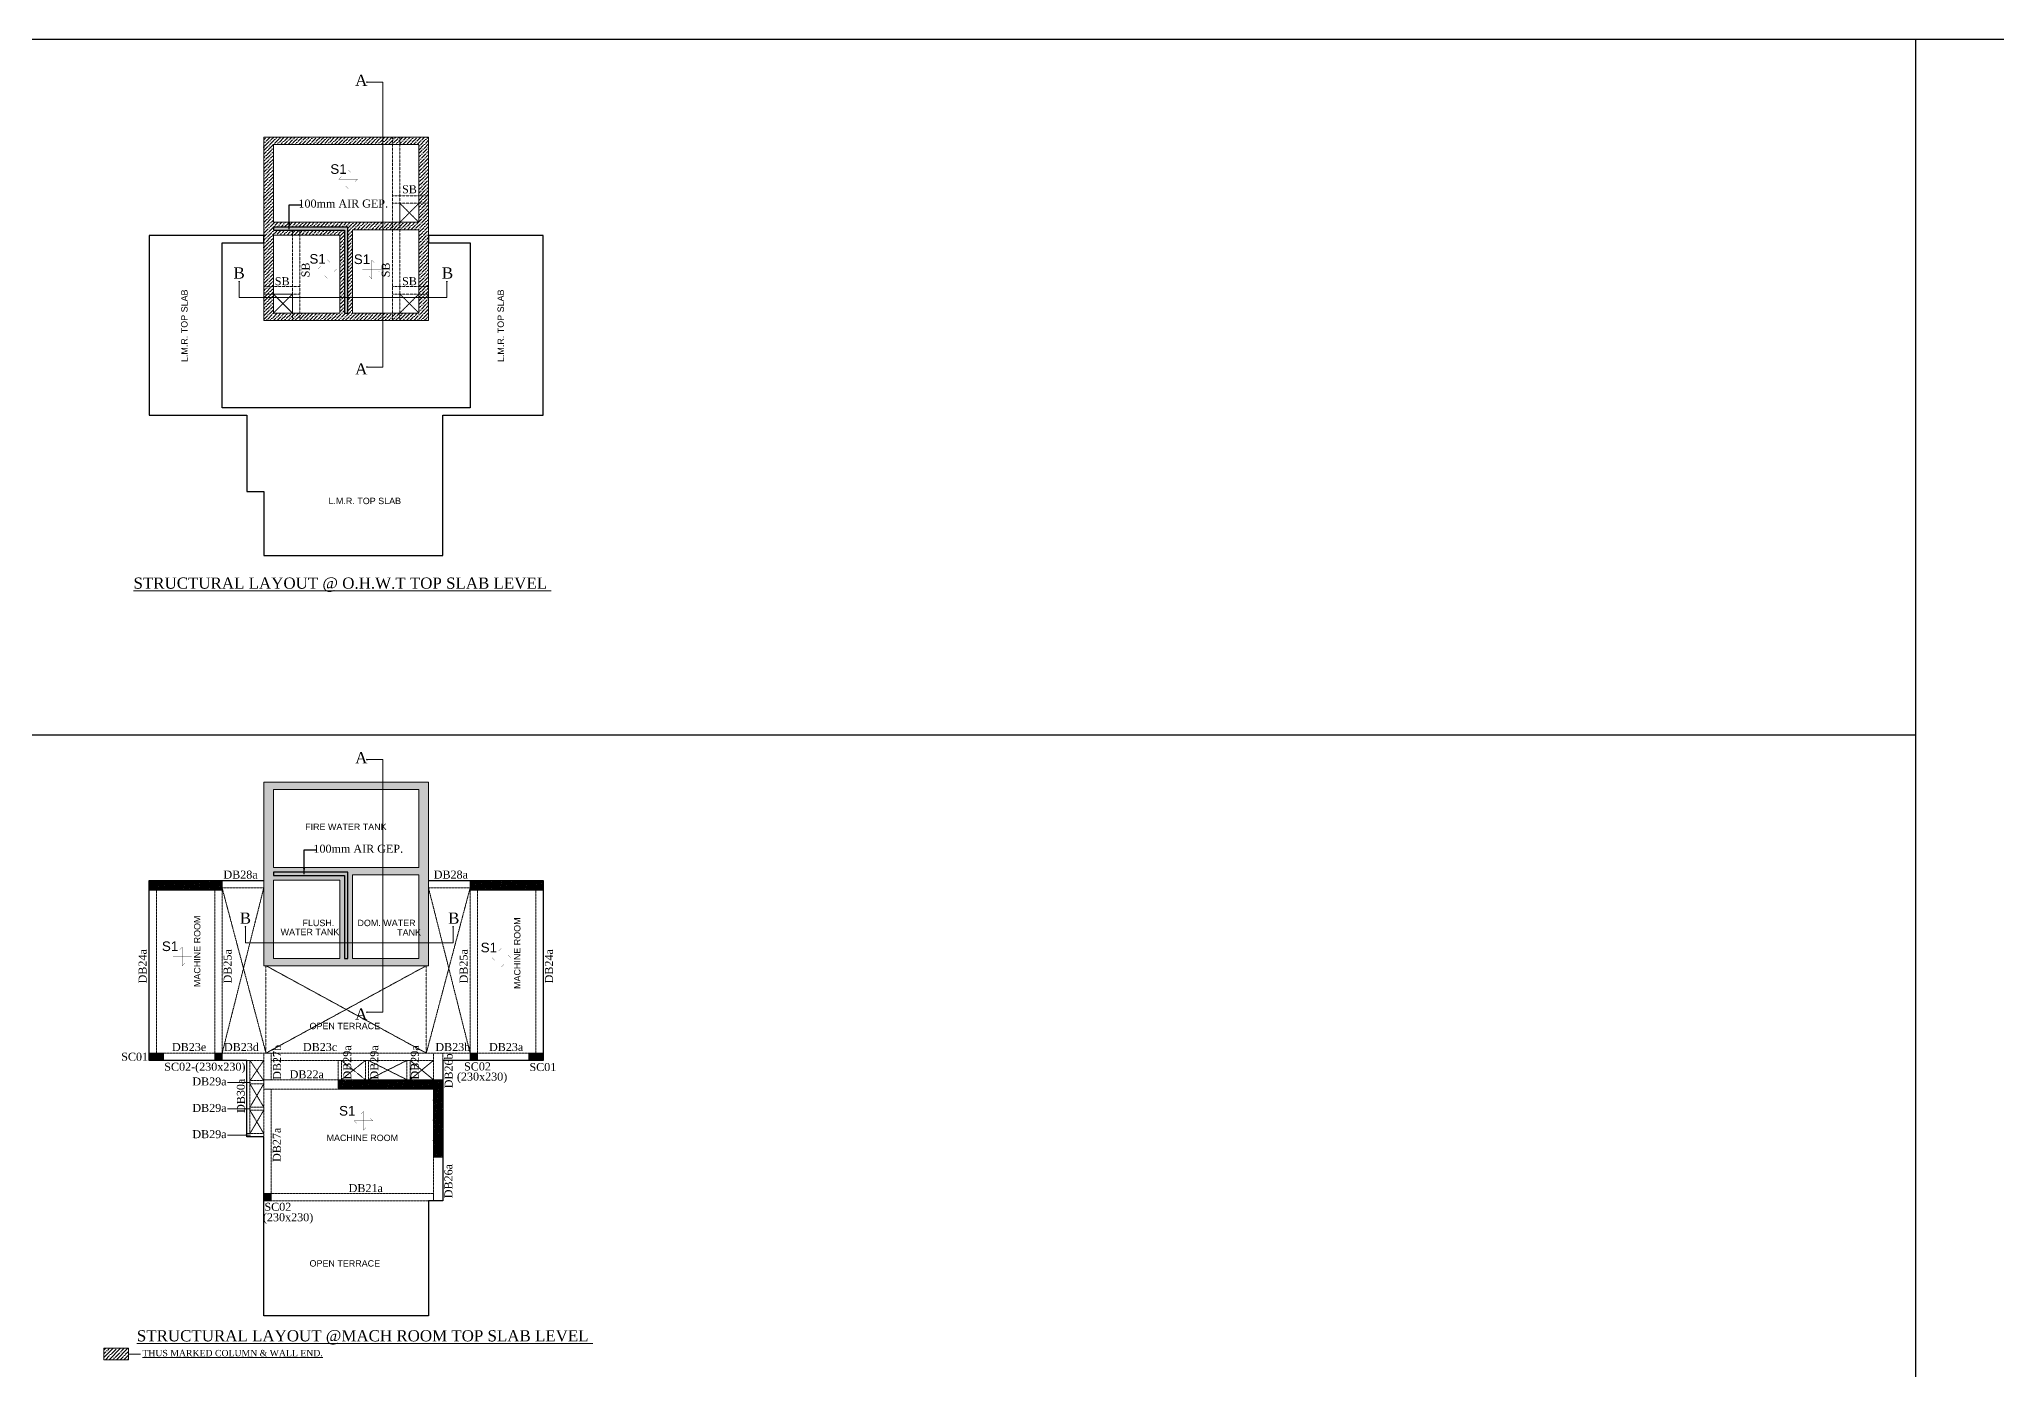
# Model space of a CAD drawing. Header units: millimetres. Extents: x 9787089 to 10042845, y -7706546 to -7623003.
# Drawn here: x 9848265 to 9909441, y -7664582 to -7623003 of the extents above; entities that cross this region are included whole.
import ezdxf
from ezdxf.enums import TextEntityAlignment as Align

# ---------------------------------------------------------------- set-up
doc = ezdxf.new("R2010")
doc.units = ezdxf.units.MM
doc.header["$LTSCALE"] = 10
doc.linetypes.add('( Hidden )', pattern=[0.375, 0.25, -0.125])
doc.linetypes.add('HIDDEN', pattern=[0.375, 0.25, -0.125])
for name, color, linetype, lineweight in [('PROJECTION', 8, 'Continuous', 15), ('S-B-100X450', 41, 'HIDDEN', 0), ('S-B-230X450', 132, 'HIDDEN', 0), ('S-B-300X450', 63, 'HIDDEN', 0), ('S-B-SB', 3, 'HIDDEN', 0), ('S-COLUMN_H', 250, 'Continuous', 0), ('S-CUT OUT LINE', 9, 'Continuous', 0), ('S-SECTION MARK', 7, 'Continuous', 0), ('S-STEEL SLAB', 6, 'Continuous', 0), ('S-TEXT', 7, 'Continuous', 0), ('S-TEXT B', 7, 'Continuous', 0), ('S-TEXT TITLE', 1, 'Continuous', 0), ('SLAB NO', 30, 'Continuous', 0)]:
    doc.layers.add(name, color=color, linetype=linetype, lineweight=lineweight)
doc.layers.add('S-COLUMN & WALL', color=7, linetype='Continuous', lineweight=18, true_color=0xfa321e)
doc.styles.add('135', font='arial.ttf', dxfattribs={"width": 0.8, "height": 135})
doc.styles.add('dim', font='arial.ttf')
doc.styles.get("Standard").update_dxf_attribs({"font": 'arial.ttf'})
doc.styles.add('TEXT', font='times.ttf')
doc.dimstyles.new('75', dxfattribs={"dimtxt": 135, "dimasz": 90, "dimexe": 0.1, "dimexo": 0.03, "dimgap": 0.09, "dimtad": 1, "dimdec": 0, "dimzin": 0, "dimdsep": 46, "dimtxsty": '135', "dimblk": 'ARCHTICK', "dimcen": 0.09, "dimclrd": 256, "dimclre": 256, "dimclrt": 256, "dimadec": 0, "dimazin": 0, "dimtfac": 1, "dimtdec": 0, "dimtofl": 0, "dimtmove": 1, "dimatfit": 3, "dimldrblk": 'DOTSMALL', "dimfxl": 1, "dimtolj": 1, "dimtzin": 0, "dimlwd": -1, "dimlwe": -1, "dimarcsym": 0})
doc.dimstyles.new('SETU', dxfattribs={"dimtxt": 200, "dimasz": 200, "dimexe": 100, "dimexo": 100, "dimgap": 35, "dimtad": 1, "dimdec": 0, "dimzin": 0, "dimdsep": 46, "dimtxsty": 'Standard', "dimblk": 'OBLIQUE', "dimcen": 0.09, "dimdle": 100, "dimclrd": 256, "dimclre": 256, "dimclrt": 256, "dimadec": 1, "dimazin": 0, "dimtfac": 1, "dimtdec": 0, "dimtix": 1, "dimtofl": 0, "dimtmove": 2, "dimatfit": 0, "dimfxl": 1, "dimtolj": 1, "dimtzin": 0, "dimlwd": -1, "dimlwe": -1, "dimarcsym": 0})
pattern_1 = [(45, (0, 27314.41), (16.83798023, 61.73926083), [79.375, -15.875, 0, -15.875])]

# ---------------------------------------------------------------- blocks, each defined once
blk = doc.blocks.new('_ArchTick')
at = {"color": 0, "linetype": 'ByBlock', "const_width": 0.15}
blk.add_lwpolyline([(-0.5, -0.5), (0.5, 0.5)], dxfattribs=at)
blk = doc.blocks.new('_Oblique')
at = {"color": 0, "linetype": 'ByBlock', "lineweight": -2}
blk.add_line((-0.5, -0.5), (0.5, 0.5), dxfattribs=at)
blk = doc.blocks.new('SLAB')
at = {"layer": 'S-STEEL SLAB', "const_width": 5}
blk.add_lwpolyline([(60, -117), (0, -177), (0, 255), (-60, 195)], dxfattribs=at)

msp = doc.modelspace()

# ---------------------------------------------------------------- hatches: boundary and pattern name
at = {"ltscale": 0.1, "true_color": 0x00ffff}
h = msp.add_hatch(dxfattribs=at)
h.set_pattern_fill('ANGLE', color=4, scale=5, angle=45)
h.set_pattern_definition([(45, (22996.904, 34765.57), (-24.69570433, 24.69570433), [25.4, -9.525]), (135, (22996.904, 34765.57), (-24.69570433, -24.69570433), [25.4, -9.525])])
h.paths.add_polyline_path([(9855583.2, -7628876.3), (9855583.2, -7628976.3), (9857808.2, -7628976.3), (9857808.2, -7631566.3), (9857908.2, -7631566.3), (9857908.2, -7628876.3)])
h = msp.add_hatch(dxfattribs=at)
h.set_pattern_fill('ANGLE', color=4, scale=5, angle=45)
h.set_pattern_definition([(45, (0, 14606.515), (-24.69570433, 24.69570433), [25.4, -9.525]), (135, (0, 14606.515), (-24.69570433, -24.69570433), [25.4, -9.525])])
h.paths.add_polyline_path([(9855583.2, -7649035.3), (9855583.2, -7649135.3), (9857808.2, -7649135.3), (9857808.2, -7651725.3), (9857908.2, -7651725.3), (9857908.2, -7649035.3)])
at = {"layer": 'PROJECTION', "ltscale": 25}
h = msp.add_hatch(dxfattribs=at)
h.set_pattern_fill('ANSI35', color=8, scale=650)
h.set_pattern_definition([(45, (9795601.35, -7586745.78), (-114.90485, 114.90485), []), (45, (9795716.26, -7586745.78), (-114.90485, 114.90485), [203.125, -40.625, 0, -40.625])])
h.paths.add_polyline_path([(9850290.4, -7663909.1), (9851055.3, -7663909.1), (9851055.3, -7664268.3), (9850290.4, -7664268.3)])
at = {"layer": 'S-COLUMN & WALL', "lineweight": 0, "true_color": 0x4dffa6}
h = msp.add_hatch(dxfattribs=at)
h.set_pattern_fill('ANSI36', color=101, scale=25)
h.set_pattern_definition([(45, (0, 34892.95), (42.09495057, 154.3481521), [198.4375, -39.6875, 0, -39.6875])])
h.paths.add_polyline_path([(9860433.2, -7631796.3), (9855283.2, -7631796.3), (9855283.2, -7626063), (9860433.2, -7626063)])
h.paths.add_polyline_path([(9855583.2, -7628726.3), (9860133.2, -7628726.3), (9860133.2, -7626293), (9855583.2, -7626293)], flags=16)
h.paths.add_polyline_path([(9855583.2, -7628976.3), (9857808.2, -7628976.3), (9857808.2, -7631566.3), (9857908.2, -7631566.3), (9857908.2, -7628876.3), (9855583.2, -7628876.3)], flags=16)
h.paths.add_polyline_path([(9857658.2, -7631566.3), (9855583.2, -7631566.3), (9855583.2, -7629126.3), (9857658.2, -7629126.3)], flags=16)
h.paths.add_polyline_path([(9858058.2, -7628956.3), (9860133.2, -7628956.3), (9860133.2, -7631566.3), (9858058.2, -7631566.3)], flags=16)
h = msp.add_hatch(dxfattribs=at)
h.set_pattern_fill('AR-CONC', color=101, scale=0.5)
h.set_pattern_definition([(50, (11818.47, 19985.22), (91.0923345, -7.96954277), [9.525, -104.775]), (355, (11818.47, 19985.22), (-17.6217107, 95.5284226), [7.62, -83.8202921]), (100.4514447, (11826.06, 19984.56), (73.47062355, 87.55887596), [8.0950044, -89.0451223]), (46.1842, (11818.47, 20010.62), (135.5395204, -21.021164), [14.2875, -157.1625]), (96.6355576, (11829.76, 20008.87), (118.702067, 123.7130623), [12.1425116, -133.5678041]), (351.1841512, (11818.47, 20010.62), (118.702067, 123.7130623), [11.4299835, -125.729866]), (21, (11831.17, 20004.27), (75.80719563, -51.1325991), [9.525, -104.775]), (326, (11831.17, 20004.27), (30.9010142, 92.09398306), [7.62, -83.82]), (71.451445, (11837.484, 20000.01), (106.70820964, 40.96138444), [8.0950044, -89.0449688]), (37.5, (11818.467, 19985.222), (1.544301625, 42.27751944), [0, -82.804, 0, -85.09, 0, -84.1375]), (7.5, (11818.467, 19985.222), (33.40983126, 50.09028741), [0, -48.514, 0, -80.899, 0, -32.0675]), (327.5, (11790.146, 19985.222), (67.79529758, -2.864372), [0, -31.75, 0, -99.06, 0, -131.445]), (317.5, (11777.446, 19985.22), (74.0645907, 12.71324552), [0, -41.275, 0, -65.786, 0, -93.345])])
h.paths.add_polyline_path([(9860433.2, -7651955.3), (9855283.2, -7651955.3), (9855283.2, -7646222.1), (9860433.2, -7646222.1)])
h.paths.add_polyline_path([(9855583.2, -7648885.3), (9860133.2, -7648885.3), (9860133.2, -7646452.1), (9855583.2, -7646452.1)], flags=16)
h.paths.add_polyline_path([(9855583.2, -7649135.3), (9857808.2, -7649135.3), (9857808.2, -7651725.3), (9857908.2, -7651725.3), (9857908.2, -7649035.3), (9855583.2, -7649035.3)], flags=16)
h.paths.add_polyline_path([(9857658.2, -7651725.3), (9855583.2, -7651725.3), (9855583.2, -7649285.3), (9857658.2, -7649285.3)], flags=16)
h.paths.add_polyline_path([(9858058.2, -7649115.3), (9860133.2, -7649115.3), (9860133.2, -7651725.3), (9858058.2, -7651725.3)], flags=16)
at = {"layer": 'S-COLUMN & WALL', "ltscale": 0.1}
h = msp.add_hatch(color=250, dxfattribs=at)
h.dxf.hatch_style = 1
h.paths.add_polyline_path([(9852148.2, -7654685.3), (9851698.2, -7654685.3), (9851698.2, -7654915.3), (9852148.2, -7654915.3)])
h = msp.add_hatch(color=250, dxfattribs=at)
h.dxf.hatch_style = 1
h.paths.add_polyline_path([(9853983.2, -7654685.3), (9853753.2, -7654685.3), (9853753.2, -7654915.3), (9853983.2, -7654915.3)])
h = msp.add_hatch(color=250, dxfattribs=at)
h.dxf.hatch_style = 1
h.paths.add_polyline_path([(9861963.2, -7654685.3), (9861733.2, -7654685.3), (9861733.2, -7654915.3), (9861963.2, -7654915.3)])
h = msp.add_hatch(color=250, dxfattribs=at)
h.dxf.hatch_style = 1
h.paths.add_polyline_path([(9864018.2, -7654685.3), (9863568.2, -7654685.3), (9863568.2, -7654915.3), (9864018.2, -7654915.3)])
h = msp.add_hatch(color=250, dxfattribs=at)
h.dxf.hatch_style = 1
h.paths.add_polyline_path([(9855513.2, -7659070.3), (9855283.2, -7659070.3), (9855283.2, -7659300.3), (9855513.2, -7659300.3)])
at = {"layer": 'S-COLUMN_H', "lineweight": 0}
h = msp.add_hatch(dxfattribs=at)
h.set_pattern_fill('ANSI36', color=8, scale=10)
h.set_pattern_definition(pattern_1)
h.paths.add_polyline_path([(9853983.2, -7649595.3), (9851698.2, -7649595.3), (9851698.2, -7649295.3), (9853983.2, -7649295.3)])
h = msp.add_hatch(dxfattribs=at)
h.set_pattern_fill('ANSI36', color=8, scale=10)
h.set_pattern_definition(pattern_1)
h.paths.add_polyline_path([(9864018.2, -7649595.3), (9861733.2, -7649595.3), (9861733.2, -7649295.3), (9864018.2, -7649295.3)])
h = msp.add_hatch(dxfattribs=at)
h.set_pattern_fill('ANSI36', color=8, scale=10)
h.set_pattern_definition(pattern_1)
h.paths.add_polyline_path([(9860583.2, -7655815.3), (9857608.2, -7655815.3), (9857608.2, -7655515.3), (9860883.2, -7655515.3), (9860883.2, -7657940.3), (9860583.2, -7657940.3), (9860583.2, -7657640.3)])

# ---------------------------------------------------------------- linework, layer by layer
at = {"color": 8}
for p, q in [((9787089.2, -7623003.1), (9906913.9, -7623003.1)), ((9787089.2, -7644739.7), (9906913.9, -7644739.7))]:
    msp.add_line(p, q, dxfattribs=at)
for points in [[(9787089.2, -7623003.1), (10042844.7, -7623003.1), (10042844.7, -7706545.8), (9787089.2, -7706545.8)], [(9906913.9, -7623003.1), (10042844.7, -7623003.1), (10042844.7, -7706545.8), (9906913.9, -7706545.8)]]:
    msp.add_lwpolyline(points, close=True, dxfattribs=at)
for points in [[(9855353.2, -7629136.3), (9851698.2, -7629136.3), (9851698.2, -7634756.3), (9854753.2, -7634756.2), (9854753.2, -7637141.3), (9855283.2, -7637141.3), (9855283.2, -7639141.3), (9860883.2, -7639141.3), (9860883.2, -7634756.2), (9864018.2, -7634756.2), (9864018.2, -7629136.3), (9860433.2, -7629136.3), (9860433.2, -7629366.3), (9861733.2, -7629366.3), (9861733.2, -7634526.2), (9853983.2, -7634526.2), (9853983.2, -7629366.3), (9855283.2, -7629366.3), (9855283.2, -7629136.3)], [(9860433.2, -7649295.3), (9864018.2, -7649295.3), (9864018.2, -7654915.3), (9860883.2, -7654915.3), (9860883.2, -7659300.3), (9860433.2, -7659300.3), (9860433.2, -7662895.3), (9855283.2, -7662895.3), (9855283.2, -7657300.3), (9854753.2, -7657300.3), (9854753.2, -7654915.3), (9851698.2, -7654915.3), (9851698.2, -7649295.3), (9855283.2, -7649295.3)]]:
    msp.add_lwpolyline(points, dxfattribs=at)
at = {"color": 4, "ltscale": 0.1, "true_color": 0x00ffff}
for points in [[(9855583.2, -7628876.3), (9855583.2, -7628976.3), (9857808.2, -7628976.3), (9857808.2, -7631566.3), (9857908.2, -7631566.3), (9857908.2, -7628876.3)], [(9855583.2, -7649035.3), (9855583.2, -7649135.3), (9857808.2, -7649135.3), (9857808.2, -7651725.3), (9857908.2, -7651725.3), (9857908.2, -7649035.3)]]:
    msp.add_lwpolyline(points, close=True, dxfattribs=at)
at = {"layer": 'S-B-100X450'}
for points in [[(9854853.1, -7657200.3), (9854753.1, -7657200.3), (9854753.1, -7654915.3), (9854853.1, -7654915.3)], [(9857708.2, -7654915.3), (9857608.2, -7654915.3), (9857608.2, -7655515.3), (9857708.2, -7655515.3)], [(9858558.2, -7655515.3), (9858458.2, -7655515.3), (9858458.2, -7654915.3), (9858558.2, -7654915.3)], [(9859858.2, -7655515.3), (9859758.2, -7655515.3), (9859758.2, -7654915.3), (9859858.2, -7654915.3)], [(9855283.1, -7655645.3), (9854853.1, -7655645.3), (9854853.1, -7655545.3), (9855283.1, -7655545.3)], [(9855283.1, -7656372.8), (9854853.1, -7656372.8), (9854853.1, -7656472.8), (9855283.1, -7656472.8)], [(9855283.2, -7657200.3), (9854753.1, -7657200.3), (9854753.1, -7657300.3), (9855283.2, -7657300.3)]]:
    msp.add_lwpolyline(points, close=True, dxfattribs=at)
at = {"layer": 'S-B-230X450', "linetype": 'HIDDEN'}
for points in [[(9855283.2, -7649295.3), (9853983.2, -7649295.3), (9853983.2, -7649525.3), (9855283.2, -7649525.3)], [(9861733.2, -7649295.3), (9860433.2, -7649295.3), (9860433.2, -7649525.3), (9861733.2, -7649525.3)], [(9851928.2, -7654685.3), (9851698.2, -7654685.3), (9851698.2, -7649595.3), (9851928.2, -7649595.3)], [(9853983.2, -7649595.3), (9853753.2, -7649595.3), (9853753.2, -7654685.3), (9853983.2, -7654685.3)], [(9861963.2, -7654685.3), (9861733.2, -7654685.3), (9861733.2, -7649595.3), (9861963.2, -7649595.3)], [(9864018.2, -7649595.3), (9863788.2, -7649595.3), (9863788.2, -7654685.3), (9864018.2, -7654685.3)], [(9853753.2, -7654915.3), (9851928.2, -7654915.3), (9851928.2, -7654685.3), (9853753.2, -7654685.3)], [(9855513.1, -7655515.3), (9855283.1, -7655515.3), (9855283.1, -7654685.3), (9855513.1, -7654685.3)], [(9863788.2, -7654915.3), (9861963.2, -7654915.3), (9861963.2, -7654685.3), (9863788.2, -7654685.3)], [(9855513.2, -7659070.3), (9855283.2, -7659070.3), (9855283.2, -7655815.3), (9855513.2, -7655815.3)], [(9860583.2, -7659300.3), (9855513.2, -7659300.3), (9855513.2, -7659070.3), (9860583.2, -7659070.3)]]:
    msp.add_lwpolyline(points, close=True, dxfattribs=at)
for points in [[(9855283.1, -7654915.3), (9853983.2, -7654915.3), (9853983.2, -7654685.3), (9861733.2, -7654685.3), (9861733.2, -7654915.3), (9860883.2, -7654915.3)], [(9860583.2, -7654915.3), (9855513.1, -7654915.3)]]:
    msp.add_lwpolyline(points, dxfattribs=at)
at = {"layer": 'S-B-300X450', "linetype": 'HIDDEN'}
for points in [[(9860883.2, -7655515.3), (9860583.2, -7655515.3), (9860583.2, -7654685.3), (9860883.2, -7654685.3)], [(9857608.2, -7655815.3), (9855283.2, -7655815.3), (9855283.2, -7655515.3), (9857608.2, -7655515.3)], [(9860583.2, -7657940.3), (9860883.2, -7657940.3), (9860883.2, -7659300.3), (9860583.2, -7659300.3)]]:
    msp.add_lwpolyline(points, close=True, dxfattribs=at)
at = {"layer": 'S-B-SB', "linetype": 'HIDDEN', "ltscale": 0.9}
for p, q in [((9859303.2, -7626063, 0), (9859303.2, -7631796.3, 0)), ((9859533.2, -7626063), (9859533.2, -7631796.3, 0)), ((9860433.2, -7627896.3, 0), (9859303.2, -7627896.3, 0)), ((9860433.2, -7628126.3, 0), (9859303.2, -7628126.3, 0)), ((9856183.2, -7628976.3), (9856183.2, -7631796.3)), ((9856413.2, -7628976.3, 0), (9856413.2, -7631796.3)), ((9856413.2, -7630736.3, 0), (9855283.2, -7630736.3, 0)), ((9856413.2, -7630966.3, 0), (9855283.2, -7630966.3, 0)), ((9860433.2, -7630736.3, 0), (9859303.2, -7630736.3, 0)), ((9860433.2, -7630966.3, 0), (9859303.2, -7630966.3, 0))]:
    msp.add_line(p, q, dxfattribs=at)
at = {"layer": 'S-COLUMN & WALL', "ltscale": 0.1}
for p, q in [((9852148.2, -7654685.3), (9851698.2, -7654915.3)), ((9852148.2, -7654915.3), (9851698.2, -7654685.3)), ((9864018.2, -7654685.3), (9863568.2, -7654915.3)), ((9864018.2, -7654915.3), (9863568.2, -7654685.3)), ((9860583.2, -7657640.3), (9860583.2, -7657940.3))]:
    msp.add_line(p, q, dxfattribs=at)
at = {"layer": 'S-COLUMN & WALL', "color": 230, "ltscale": 0.1, "true_color": 0xff2994}
for p, q in [((9853983.2, -7654685.3), (9853753.2, -7654915.3)), ((9853983.2, -7654915.3), (9853753.2, -7654685.3)), ((9861963.2, -7654685.3), (9861733.2, -7654915.3)), ((9861963.2, -7654915.3), (9861733.2, -7654685.3)), ((9855513.2, -7659070.3), (9855283.2, -7659300.3)), ((9855513.2, -7659300.3), (9855283.2, -7659070.3))]:
    msp.add_line(p, q, dxfattribs=at)
at = {"layer": 'S-COLUMN & WALL', "color": 101, "ltscale": 0.1, "true_color": 0x4dffa6}
for points in [[(9860433.2, -7631796.3), (9855283.2, -7631796.3), (9855283.2, -7626063), (9860433.2, -7626063)], [(9855583.2, -7628726.3), (9860133.2, -7628726.3), (9860133.2, -7626293), (9855583.2, -7626293)], [(9855583.2, -7628976.3), (9857808.2, -7628976.3), (9857808.2, -7631566.3), (9857908.2, -7631566.3), (9857908.2, -7628876.3), (9855583.2, -7628876.3)], [(9857658.2, -7631566.3), (9855583.2, -7631566.3), (9855583.2, -7629126.3), (9857658.2, -7629126.3)], [(9858058.2, -7628956.3), (9860133.2, -7628956.3), (9860133.2, -7631566.3), (9858058.2, -7631566.3)], [(9860433.2, -7651955.3), (9855283.2, -7651955.3), (9855283.2, -7646222.1), (9860433.2, -7646222.1)], [(9855583.2, -7648885.3), (9860133.2, -7648885.3), (9860133.2, -7646452.1), (9855583.2, -7646452.1)], [(9855583.2, -7649135.3), (9857808.2, -7649135.3), (9857808.2, -7651725.3), (9857908.2, -7651725.3), (9857908.2, -7649035.3), (9855583.2, -7649035.3)], [(9857658.2, -7651725.3), (9855583.2, -7651725.3), (9855583.2, -7649285.3), (9857658.2, -7649285.3)], [(9858058.2, -7649115.3), (9860133.2, -7649115.3), (9860133.2, -7651725.3), (9858058.2, -7651725.3)]]:
    msp.add_lwpolyline(points, close=True, dxfattribs=at)
at = {"layer": 'S-COLUMN & WALL', "ltscale": 0.1}
for points in [[(9853983.2, -7649295.3), (9851698.2, -7649295.3), (9851698.2, -7649595.3), (9853983.2, -7649595.3)], [(9864018.2, -7649295.3), (9861733.2, -7649295.3), (9861733.2, -7649595.3), (9864018.2, -7649595.3)], [(9852148.2, -7654685.3), (9851698.2, -7654685.3), (9851698.2, -7654915.3), (9852148.2, -7654915.3)], [(9864018.2, -7654685.3), (9863568.2, -7654685.3), (9863568.2, -7654915.3), (9864018.2, -7654915.3)], [(9860583.2, -7657940.3), (9860883.2, -7657940.3), (9860883.2, -7655515.3), (9857608.2, -7655515.3), (9857608.2, -7655815.3), (9860583.2, -7655815.3)]]:
    msp.add_lwpolyline(points, close=True, dxfattribs=at)
at = {"layer": 'S-COLUMN & WALL', "color": 230, "ltscale": 0.1, "true_color": 0xff2994}
for points in [[(9853983.2, -7654685.3), (9853753.2, -7654685.3), (9853753.2, -7654915.3), (9853983.2, -7654915.3)], [(9861963.2, -7654685.3), (9861733.2, -7654685.3), (9861733.2, -7654915.3), (9861963.2, -7654915.3)], [(9855513.2, -7659070.3), (9855283.2, -7659070.3), (9855283.2, -7659300.3), (9855513.2, -7659300.3)]]:
    msp.add_lwpolyline(points, close=True, dxfattribs=at)
at = {"layer": 'S-CUT OUT LINE', "linetype": '( Hidden )', "ltscale": 0.9}
for p, q in [((9855283.2, -7649525.3), (9853983.2, -7654685.3)), ((9855353.2, -7654685.3), (9853983.2, -7649525.3)), ((9861733.2, -7649525.3), (9860363.2, -7654685.3)), ((9861733.2, -7654685.3), (9860433.2, -7649525.3)), ((9860363.2, -7651955.3), (9855353.2, -7654685.3)), ((9855353.2, -7654685.3), (9855353.2, -7651955.3)), ((9855353.2, -7651955.3), (9860363.2, -7654685.3)), ((9860363.2, -7654685.3), (9860363.2, -7651955.3)), ((9855283.1, -7654915.3), (9854853.1, -7655545.3)), ((9855283, -7655545.3), (9854853.1, -7654915.3)), ((9858458.2, -7654915.3), (9857708.2, -7655515.3)), ((9858458.2, -7655515.3), (9857708.2, -7654915.3)), ((9859758.2, -7654915.3), (9858558.2, -7655515.3)), ((9859758.2, -7655515.3), (9858558.2, -7654915.3)), ((9860583.2, -7654915.3), (9859858.2, -7655515.3)), ((9860583.2, -7655515.3), (9859858.2, -7654915.3)), ((9855283.1, -7655645.3), (9854853.1, -7656372.8)), ((9855283.1, -7656372.8), (9854853.1, -7655645.3)), ((9855283.1, -7656472.8), (9854853.1, -7657200.3)), ((9855283.1, -7657200.3), (9854853.1, -7656472.8))]:
    msp.add_line(p, q, dxfattribs=at)
for points in [[(9859533.2, -7628126.3), (9860133.2, -7628726.3)], [(9859533.2, -7628726.3), (9860133.2, -7628126.3)], [(9856183.2, -7630966.3), (9855583.2, -7631566.3)], [(9856183.2, -7631566.3), (9855583.2, -7630966.3)], [(9855583.2, -7630966.3), (9856183.2, -7631566.3)], [(9855583.2, -7631566.3), (9856183.2, -7630966.3)], [(9859533.2, -7630966.3), (9860133.2, -7631566.3)], [(9859533.2, -7631566.3), (9860133.2, -7630966.3)]]:
    msp.add_lwpolyline(points, dxfattribs=at)
for points in [[(9859533.2, -7628126.3), (9860133.2, -7628126.3), (9860133.2, -7628726.3), (9859533.2, -7628726.3)], [(9856183.2, -7630966.3), (9855583.2, -7630966.3), (9855583.2, -7631566.3), (9856183.2, -7631566.3)], [(9855583.2, -7630966.3), (9856183.2, -7630966.3), (9856183.2, -7631566.3), (9855583.2, -7631566.3)], [(9859533.2, -7630966.3), (9860133.2, -7630966.3), (9860133.2, -7631566.3), (9859533.2, -7631566.3)]]:
    msp.add_lwpolyline(points, close=True, dxfattribs=at)
at = {"layer": 'S-TEXT TITLE', "color": 1}
msp.add_line((9851055.3, -7664088.7), (9851434.9, -7664088.7), dxfattribs=at)
msp.add_lwpolyline([(9850290.4, -7663909.1), (9851055.3, -7663909.1), (9851055.3, -7664268.3), (9850290.4, -7664268.3)], close=True, dxfattribs=at)

# ---------------------------------------------------------------- block references
at = {"layer": 'S-STEEL SLAB', "yscale": 1.351877398788929, "zscale": 1.351877398788929}
for p, xscale, rotation in [((9857872.5, -7627378.3), -1.351877398788929, 270), ((9857925.2, -7627431), -1.351877398788929, 359.9999999999999), ((9857219.3, -7630184.1), -1.351877398788929, 270), ((9857272, -7630236.8), -1.351877398788929, 359.9999999999999), ((9858606.5, -7630197.1), -1.351877398788929, 270), ((9858659.2, -7630249.8), -1.351877398788929, 359.9999999999999), ((9852788.7, -7651663.1), 1.351877398788929, 90.00000000000001), ((9862760.7, -7651701.3), 1.351877398788929, 90.00000000000001), ((9858451.5, -7656803), 1.351877398788929, 90.00000000000001)]:
    msp.add_blockref('SLAB', p, dxfattribs=dict(at, xscale=xscale, rotation=rotation))
at = {"layer": 'S-STEEL SLAB', "xscale": 1.351877398788929, "yscale": 1.351877398788929, "zscale": 1.351877398788929}
for p in [(9852736, -7651715.8), (9862708, -7651754), (9858398.8, -7656855.7)]:
    msp.add_blockref('SLAB', p, dxfattribs=at)

# ---------------------------------------------------------------- texts
at = {"color": 4, "ltscale": 0.1, "true_color": 0x00ffff, "style": 'TEXT'}
for p in [(9857768.1, -7628264.6), (9858237, -7648423.6)]:
    msp.add_text('100mm AIR GEP.', height=250, dxfattribs=at).set_placement(p, align=Align.CENTER)
at = {"color": 8, "style": 'dim'}
for p in [(9852903, -7633091.4), (9862788.3, -7633091.4)]:
    msp.add_text('L.M.R. TOP SLAB ', height=200, rotation=90, dxfattribs=at).set_placement(p)
for s, p in [('L.M.R. TOP SLAB ', (9857307.7, -7637532)), ('OPEN TERRACE ', (9856714.6, -7653938)), ('OPEN TERRACE ', (9856714.6, -7661355.7))]:
    msp.add_text(s, height=200, dxfattribs=at).set_placement(p)
at = {"layer": 'S-COLUMN & WALL', "ltscale": 0.1, "style": 'TEXT'}
for p in [(9851249.3, -7654922.7, 0), (9864006, -7655245.8, 0)]:
    msp.add_text('SC01', height=250, dxfattribs=at).set_placement(p, align=Align.CENTER)
at = {"layer": 'S-COLUMN & WALL', "color": 230, "ltscale": 0.1, "true_color": 0xff2994, "style": 'TEXT'}
for s, p in [('SC02-(230x230)', (9853443.7, -7655235.7)), ('(230x230)', (9862106.3, -7655543.4)), ('SC02', (9861962.6, -7655227.1)), ('(230x230)', (9856043.9, -7659938.5)), ('SC02', (9855724.3, -7659612.2))]:
    msp.add_text(s, height=250, dxfattribs=at).set_placement(p, align=Align.CENTER)
at = {"layer": 'S-SECTION MARK', "color": 2, "style": 'TEXT'}
for s, p in [('A', (9858329.6, -7624462.4)), ('B', (9854514.3, -7630484.5)), ('B', (9861027, -7630484.5)), ('A', (9858329.6, -7633480.4)), ('A', (9858329.6, -7645632.1)), ('B', (9854709.1, -7650643.5)), ('B', (9861221.7, -7650643.5)), ('A', (9858329.6, -7653639.4))]:
    msp.add_text(s, height=350, dxfattribs=at).set_placement(p, align=Align.CENTER)
at = {"layer": 'S-TEXT', "color": 1, "style": 'dim'}
for s, p in [('FIRE WATER TANK', (9856576.7, -7647714.7)), ('FLUSH. ', (9856494.4, -7650717.8)), ('DOM. WATER', (9858212.1, -7650717.8)), (' WATER TANK ', (9855733.2, -7651000.5)), (' TANK ', (9859375.5, -7651015)), (' MACHINE ROOM', (9857168.4, -7657433.8))]:
    msp.add_text(s, height=200, dxfattribs=at).set_placement(p)
for p in [(9853304.2, -7652699.6), (9863305.3, -7652757.9)]:
    msp.add_text(' MACHINE ROOM', height=200, rotation=90, dxfattribs=at).set_placement(p)
at = {"layer": 'S-TEXT B', "style": 'TEXT'}
for s, p in [('SB', (9859836.1, -7627818.5)), ('SB', (9855859.8, -7630689.8)), ('SB', (9859836.1, -7630689.8)), ('DB28a', (9854558.7, -7649231.5)), ('DB28a', (9861130.9, -7649231.5)), ('DB23e', (9852950.9, -7654620.5)), ('DB23d', (9854585.6, -7654620.5)), ('DB23c', (9857043.1, -7654620.5)), ('DB23b', (9861191.8, -7654620.5)), ('DB23a', (9862857.8, -7654620.5)), ('DB29a', (9853587.2, -7655696)), ('DB22a', (9856627.9, -7655473.9)), ('DB29a', (9853587.2, -7656522.3)), ('DB29a', (9853587.2, -7657342.7)), ('DB21a', (9858471.6, -7659028.9))]:
    msp.add_text(s, height=250, dxfattribs=at).set_placement(p, align=Align.CENTER)
for s, p in [('SB', (9856713.3, -7630214.2)), ('SB', (9859218.4, -7630214.2)), ('DB24a', (9851622.2, -7651972.1)), ('DB25a', (9854278.4, -7651972.1)), ('DB25a', (9861653.7, -7651972.1)), ('DB24a', (9864322.3, -7651972.1)), ('DB27b', (9855823.7, -7654974.8)), ('DB29a', (9858016.5, -7654976.2)), ('DB29a', (9858861.7, -7654976.2)), ('DB29a', (9860129.6, -7654976.2)), ('DB26b', (9861185.6, -7655239.9)), ('DB30a', (9854693.1, -7656019.9)), ('DB27a', (9855816.9, -7657551)), ('DB26a', (9861179.5, -7658684.8))]:
    msp.add_text(s, height=250, rotation=90, dxfattribs=at).set_placement(p, align=Align.CENTER)
at = {"layer": 'S-TEXT TITLE', "color": 1, "style": 'TEXT'}
for s, p in [('%%USTRUCTURAL LAYOUT @ O.H.W.T TOP SLAB LEVEL ', (9857741.7, -7640175)), ('%%USTRUCTURAL LAYOUT @MACH ROOM TOP SLAB LEVEL ', (9858442.5, -7663692.5))]:
    msp.add_text(s, height=350, dxfattribs=at).set_placement(p, align=Align.CENTER)
at = {"layer": 'S-TEXT TITLE', "color": 7, "style": 'TEXT'}
msp.add_text('%%UTHUS MARKED COLUMN & WALL END.', height=201.761, dxfattribs=at).set_placement((9851490.9, -7664159.9))
at = {"layer": 'SLAB NO', "char_height": 300, "width": 708.228}
for insert, attachment_point in [((9857363.2, -7626911.7), 1), ((9856710, -7629717.6), 1), ((9858097.2, -7629730.6), 1), ((9852612.8, -7651196.6), 3), ((9862574, -7651234.7), 3), ((9858148.9, -7656336.5), 3)]:
    msp.add_mtext('S1', dxfattribs=dict(at, insert=insert, attachment_point=attachment_point))

# ---------------------------------------------------------------- leaders
at = {"color": 4, "ltscale": 0.1, "true_color": 0x00ffff}
for points in [[(9856075.7, -7628937), (9856075.7, -7628177.2), (9856445.4, -7628177.2)], [(9856544.6, -7649096), (9856544.6, -7648336.3), (9856914.3, -7648336.3)]]:
    msp.add_leader(points, dimstyle='SETU', override={"dimgap": 35, "dimtad": 0, "dimclrd": 4, "dimarcsym": 1}, dxfattribs=at)
at = {"layer": 'S-SECTION MARK', "color": 2}
for points in [[(9858507.5, -7624345.2), (9859003.4, -7624345.2), (9859003.4, -7633247.6)], [(9858507.5, -7633247.6), (9859003.4, -7633247.6), (9859003.4, -7624345.2)], [(9854515.9, -7630579.8), (9854515.9, -7631075.7), (9861005.7, -7631075.7)], [(9861005.7, -7630579.8), (9861005.7, -7631075.7), (9854515.9, -7631075.7)], [(9858507.5, -7645514.9), (9859003.4, -7645514.9), (9859003.4, -7653406.6)], [(9858507.5, -7653406.6), (9859003.4, -7653406.6), (9859003.4, -7645514.9)], [(9854710.7, -7650738.9), (9854710.7, -7651234.8), (9861200.5, -7651234.8)], [(9861200.5, -7650738.9), (9861200.5, -7651234.8), (9854710.7, -7651234.8)]]:
    msp.add_leader(points, dimstyle='75', override={"dimasz": 200, "dimclrd": 2}, dxfattribs=at)
at = {"layer": 'S-TEXT B'}
for points in [[(9854866.5, -7655598.3), (9854151.3, -7655598.3)], [(9854866.5, -7656424.6), (9854151.3, -7656424.6)], [(9854866.5, -7657245), (9854151.3, -7657245)]]:
    msp.add_leader(points, dimstyle='SETU', override={"dimasz": 150, "dimgap": 35, "dimtad": 0, "dimarcsym": 1}, dxfattribs=at)

doc.saveas('drawing.dxf')
